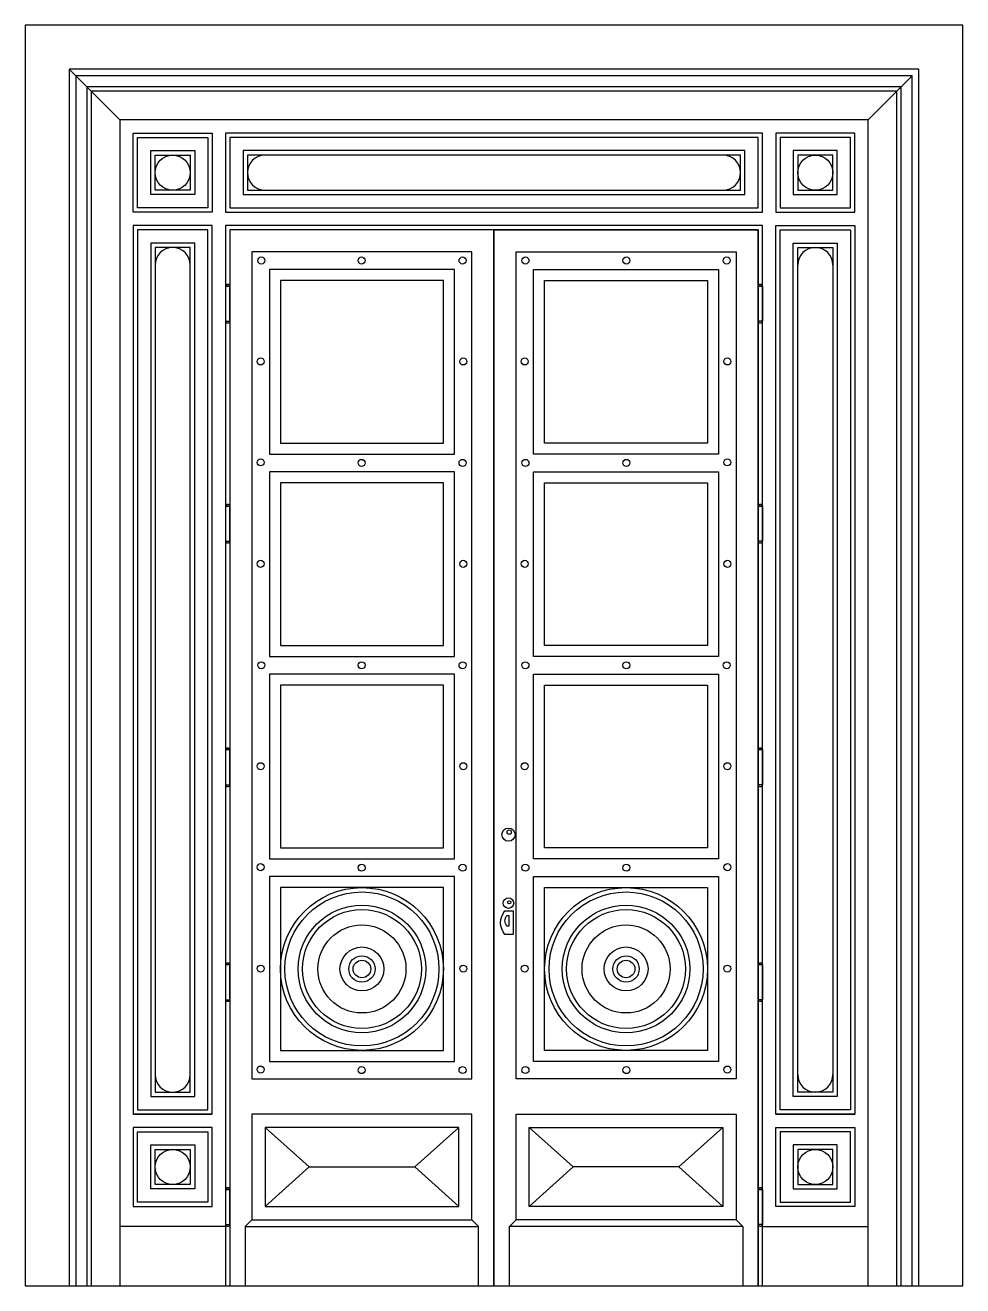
# Model space of a CAD drawing. Header units: metres. Extents: x 29614 to 31746, y 3309 to 6177.
import ezdxf

# ---------------------------------------------------------------- set-up
doc = ezdxf.new("R2010")
doc.units = ezdxf.units.M
for name, color, linetype in [('1', 3, 'Continuous'), ('2', 2, 'Continuous'), ('3', 3, 'Continuous'), ('7', 7, 'Continuous')]:
    doc.layers.add(name, color=color, linetype=linetype)

# ---------------------------------------------------------------- blocks, each defined once
blk = doc.blocks.new('FH01F016')
at = {"layer": '1'}
for p, q in [((1384.5, 3120), (2164.5, 3120)), ((591.5, 2953.85), (604.5, 2953.85)), ((2177.5, 2953.85), (2164.5, 2953.85)), ((591.5, 2849.85), (604.5, 2849.85)), ((2177.5, 2849.85), (2164.5, 2849.85)), ((591.5, 2303.74), (604.5, 2303.74)), ((2177.5, 2303.74), (2164.5, 2303.74)), ((591.5, 2199.74), (604.5, 2199.74)), ((2177.5, 2199.74), (2164.5, 2199.74)), ((591.5, 1584.08), (604.5, 1584.08)), ((2177.5, 1584.08), (2164.5, 1584.08)), ((591.5, 1480.08), (604.5, 1480.08)), ((2177.5, 1480.08), (2164.5, 1480.08)), ((591.5, 949.23), (604.5, 949.23)), ((2177.5, 949.23), (2164.5, 949.23)), ((591.5, 845.23), (604.5, 845.23)), ((2177.5, 845.23), (2164.5, 845.23)), ((838.5, 351), (1150.5, 351)), ((1930.5, 351), (1618.5, 351)), ((591.5, 284.76), (604.5, 284.76)), ((2177.5, 284.76), (2164.5, 284.76)), ((591.5, 180.76), (604.5, 180.76)), ((650, 175.5), (1339, 175.5)), ((2119, 175.5), (1430, 175.5)), ((2177.5, 180.76), (2164.5, 180.76))]:
    blk.add_line(p, q, dxfattribs=at)
for points in [[(2619.5, 0), (2619.5, 3575), (149.5, 3575), (149.5, 0)], [(2574, 0), (2574, 3529.5), (195, 3529.5), (195, 0)], [(2164.5, 3120), (2164.5, 0), (2164.5, 3120), (1384.5, 3120), (604.5, 3120), (604.5, 0)], [(708.5, 234), (838.5, 351), (708.5, 468)], [(1280.5, 234), (1150.5, 351), (1280.5, 468)], [(1488.5, 234), (1618.5, 351), (1488.5, 468)], [(2060.5, 234), (1930.5, 351), (2060.5, 468)]]:
    blk.add_lwpolyline(points, dxfattribs=at)
for points in [[(539.5, 3185), (331.5, 3185), (331.5, 3393), (539.5, 3393)], [(604.5, 3185), (2164.5, 3185), (2164.5, 3393), (604.5, 3393)], [(2229.5, 3185), (2437.5, 3185), (2437.5, 3393), (2229.5, 3393)], [(500.5, 3224), (370.5, 3224), (370.5, 3354), (500.5, 3354)], [(643.5, 3224), (2125.5, 3224), (2125.5, 3354), (643.5, 3354)], [(2268.5, 3224), (2398.5, 3224), (2398.5, 3354), (2268.5, 3354)], [(487.5, 3237), (383.5, 3237), (383.5, 3341), (487.5, 3341)], [(2281.5, 3237), (2385.5, 3237), (2385.5, 3341), (2281.5, 3341)], [(331.5, 520), (539.5, 520), (539.5, 3120), (331.5, 3120)], [(2437.5, 520), (2229.5, 520), (2229.5, 3120), (2437.5, 3120)], [(370.5, 559), (500.5, 559), (500.5, 3081), (370.5, 3081)], [(383.5, 572), (487.5, 572), (487.5, 3068), (383.5, 3068)], [(2398.5, 559), (2268.5, 559), (2268.5, 3081), (2398.5, 3081)], [(2385.5, 572), (2281.5, 572), (2281.5, 3068), (2385.5, 3068)], [(539.5, 247), (331.5, 247), (331.5, 455), (539.5, 455)], [(2229.5, 247), (2437.5, 247), (2437.5, 455), (2229.5, 455)], [(500.5, 286), (370.5, 286), (370.5, 416), (500.5, 416)], [(2268.5, 286), (2398.5, 286), (2398.5, 416), (2268.5, 416)], [(487.5, 299), (383.5, 299), (383.5, 403), (487.5, 403)], [(2281.5, 299), (2385.5, 299), (2385.5, 403), (2281.5, 403)]]:
    blk.add_lwpolyline(points, close=True, dxfattribs=at)
blk.add_lwpolyline([(1423.28, 1094.35), (1428.43, 1094.35), (1428.43, 1062.46), (1423.28, 1062.46, -0.4)], format="xyb", close=True, dxfattribs=at)
for centre, radius in [((435.5, 3289), 52), ((2333.5, 3289), 52), ((697.36, 3029.34), 10.4), ((993.42, 3029.29), 10.4), ((1291.64, 3029.34), 10.4), ((1477.36, 3029.34), 10.4), ((1775.58, 3029.29), 10.4), ((2071.64, 3029.34), 10.4), ((695.21, 2731.08), 10.4), ((1293.79, 2731.08), 10.4), ((1475.21, 2731.08), 10.4), ((2073.79, 2731.08), 10.4), ((695.16, 2432.86), 10.4), ((993.42, 2431.29), 10.4), ((1291.64, 2431.34), 10.4), ((1477.36, 2431.34), 10.4), ((1775.58, 2431.29), 10.4), ((2073.84, 2432.86), 10.4), ((695.21, 2133.08), 10.4), ((1293.79, 2133.08), 10.4), ((1475.21, 2133.08), 10.4), ((2073.79, 2133.08), 10.4), ((697.36, 1833.34), 10.4), ((993.42, 1833.29), 10.4), ((1291.64, 1833.34), 10.4), ((1477.36, 1833.34), 10.4), ((1775.58, 1833.29), 10.4), ((2071.64, 1833.34), 10.4), ((695.21, 1535.08), 10.4), ((1293.79, 1535.08), 10.4), ((1475.21, 1535.08), 10.4), ((2073.79, 1535.08), 10.4), ((1429.66, 1340.38), 6.5), ((695.16, 1236.86), 10.4), ((993.42, 1235.29), 10.4), ((1291.64, 1235.34), 10.4), ((1477.36, 1235.34), 10.4), ((1775.58, 1235.29), 10.4), ((2073.84, 1236.86), 10.4), ((994.5, 936), 240.5), ((1774.5, 936), 240.5), ((1429.66, 1133.17), 4.55), ((994.5, 936), 175.5), ((1774.5, 936), 175.5), ((994.5, 936), 130), ((1774.5, 936), 130), ((994.5, 936), 39), ((1774.5, 936), 39), ((695.21, 937.08), 10.4), ((1293.79, 937.08), 10.4), ((1475.21, 937.08), 10.4), ((2073.79, 937.08), 10.4), ((695.16, 638.86), 10.4), ((993.42, 637.29), 10.4), ((1291.64, 637.34), 10.4), ((1477.36, 637.34), 10.4), ((1775.58, 637.29), 10.4), ((2073.84, 638.86), 10.4), ((435.5, 351), 52), ((2333.5, 351), 52)]:
    blk.add_circle(centre, radius, dxfattribs=at)
for centre, start, end in [((435.5, 3016), 0, 180), ((2333.5, 3016), 360, 180), ((435.5, 624), 180, 360), ((2333.5, 624), 180, 0)]:
    blk.add_arc(centre, 52, start, end, dxfattribs=at)
at = {"layer": '2'}
blk.add_line((0, 0), (2769, 0), dxfattribs=at)
at = {"layer": '3'}
for p, q in [((130, 3594.5), (279.5, 3445)), ((2489.5, 3445), (2619.5, 3575))]:
    blk.add_line(p, q, dxfattribs=at)
at = {"layer": '7'}
for p, q in [((1384.5, 3120), (1384.5, 0)), ((1384.5, 0), (1384.5, 3120)), ((1384.5, 0), (1384.5, 3120)), ((1384.5, 3120), (1384.5, 0)), ((1384.5, 0), (1384.5, 3120)), ((552.5, 507), (318.5, 507)), ((669.5, 507), (669.5, 195)), ((1319.5, 195), (1319.5, 507)), ((1449.5, 195), (1449.5, 507)), ((2099.5, 507), (2099.5, 195)), ((2216.5, 507), (2450.5, 507)), ((1280.5, 468), (708.5, 468)), ((708.5, 468), (708.5, 234)), ((1280.5, 234), (1280.5, 468)), ((1488.5, 468), (2060.5, 468)), ((1488.5, 234), (1488.5, 468)), ((2060.5, 468), (2060.5, 234)), ((708.5, 234), (1280.5, 234)), ((2060.5, 234), (1488.5, 234)), ((669.5, 195), (650, 175.5)), ((669.5, 195), (1319.5, 195)), ((2099.5, 195), (1449.5, 195)), ((2099.5, 195), (2119, 175.5)), ((591.5, 175.5), (279.5, 175.5)), ((650, 175.5), (650, 0)), ((2119, 175.5), (2119, 0)), ((2177.5, 175.5), (2489.5, 175.5))]:
    blk.add_line(p, q, dxfattribs=at)
for points in [[(2769, 0), (2769, 3724.5), (0, 3724.5), (0, 0)], [(2639, 0), (2639, 3594.5), (130, 3594.5), (130, 0)], [(2587, 0), (2587, 3542.5), (182, 3542.5), (182, 0)], [(2489.5, 0), (2489.5, 3445), (279.5, 3445), (279.5, 0)], [(2177.5, 0), (2177.5, 3133), (591.5, 3133), (591.5, 0)], [(1339, 0), (1339, 175.5), (1319.5, 195)], [(1430, 0), (1430, 175.5), (1449.5, 195)]]:
    blk.add_lwpolyline(points, dxfattribs=at)
for points in [[(552.5, 3172), (318.5, 3172), (318.5, 3406), (552.5, 3406)], [(591.5, 3172), (2177.5, 3172), (2177.5, 3406), (591.5, 3406)], [(2216.5, 3172), (2450.5, 3172), (2450.5, 3406), (2216.5, 3406)], [(656.5, 3237), (2112.5, 3237), (2112.5, 3341), (656.5, 3341)], [(318.5, 507), (552.5, 507), (552.5, 3133), (318.5, 3133)], [(2450.5, 507), (2216.5, 507), (2216.5, 3133), (2450.5, 3133)], [(669.5, 611), (1319.5, 611), (1319.5, 3055), (669.5, 3055)], [(2099.5, 611), (1449.5, 611), (1449.5, 3055), (2099.5, 3055)], [(721.5, 2457), (1267.5, 2457), (1267.5, 3003), (721.5, 3003)], [(2047.5, 2457), (1501.5, 2457), (1501.5, 3003), (2047.5, 3003)], [(591.5, 2849.85), (604.5, 2849.85), (604.5, 2953.85), (591.5, 2953.85)], [(754, 2489.5), (1235, 2489.5), (1235, 2970.5), (754, 2970.5)], [(2015, 2489.5), (1534, 2489.5), (1534, 2970.5), (2015, 2970.5)], [(2177.5, 2849.85), (2164.5, 2849.85), (2164.5, 2953.85), (2177.5, 2953.85)], [(721.5, 1859), (1267.5, 1859), (1267.5, 2405), (721.5, 2405)], [(2047.5, 1859), (1501.5, 1859), (1501.5, 2405), (2047.5, 2405)], [(754, 1891.5), (1235, 1891.5), (1235, 2372.5), (754, 2372.5)], [(2015, 1891.5), (1534, 1891.5), (1534, 2372.5), (2015, 2372.5)], [(591.5, 2199.74), (604.5, 2199.74), (604.5, 2303.74), (591.5, 2303.74)], [(2177.5, 2199.74), (2164.5, 2199.74), (2164.5, 2303.74), (2177.5, 2303.74)], [(721.5, 1261), (1267.5, 1261), (1267.5, 1807), (721.5, 1807)], [(2047.5, 1261), (1501.5, 1261), (1501.5, 1807), (2047.5, 1807)], [(754, 1293.5), (1235, 1293.5), (1235, 1774.5), (754, 1774.5)], [(2015, 1293.5), (1534, 1293.5), (1534, 1774.5), (2015, 1774.5)], [(591.5, 1480.08), (604.5, 1480.08), (604.5, 1584.08), (591.5, 1584.08)], [(2177.5, 1480.08), (2164.5, 1480.08), (2164.5, 1584.08), (2177.5, 1584.08)], [(721.5, 663), (1267.5, 663), (1267.5, 1209), (721.5, 1209)], [(2047.5, 663), (1501.5, 663), (1501.5, 1209), (2047.5, 1209)], [(754, 695.5), (1235, 695.5), (1235, 1176.5), (754, 1176.5)], [(2015, 695.5), (1534, 695.5), (1534, 1176.5), (2015, 1176.5)], [(591.5, 845.23), (604.5, 845.23), (604.5, 949.23), (591.5, 949.23)], [(2177.5, 845.23), (2164.5, 845.23), (2164.5, 949.23), (2177.5, 949.23)], [(669.5, 195), (1319.5, 195), (1319.5, 507), (669.5, 507)], [(2099.5, 195), (1449.5, 195), (1449.5, 507), (2099.5, 507)], [(318.5, 234), (552.5, 234), (552.5, 468), (318.5, 468)], [(2450.5, 234), (2216.5, 234), (2216.5, 468), (2450.5, 468)], [(591.5, 180.76), (604.5, 180.76), (604.5, 284.76), (591.5, 284.76)], [(2177.5, 180.76), (2164.5, 180.76), (2164.5, 284.76), (2177.5, 284.76)]]:
    blk.add_lwpolyline(points, close=True, dxfattribs=at)
blk.add_lwpolyline([(1416.83, 1107.35), (1441.43, 1107.35), (1441.43, 1038.31), (1416.83, 1038.31, -0.37)], format="xyb", close=True, dxfattribs=at)
for centre, radius in [((1427.16, 1332.89), 19.5), ((994.5, 936), 227.5), ((1774.5, 936), 227.5), ((994.5, 936), 188.5), ((1427.16, 1130.68), 15.6), ((1774.5, 936), 188.5), ((994.5, 936), 65), ((1774.5, 936), 65), ((994.5, 936), 26), ((1774.5, 936), 26)]:
    blk.add_circle(centre, radius, dxfattribs=at)
for centre, radius, start, end in [((708.5, 3289), 52, 90, 270), ((2060.5, 3289), 52, 270, 90), ((598, 2951.78), 6.82, 17.65, 162.35), ((2171, 2951.78), 6.82, 17.65, 162.35), ((598, 2851.92), 6.82, 197.65, 342.35), ((2171, 2851.92), 6.82, 197.65, 342.35), ((598, 2301.67), 6.82, 17.65, 162.35), ((2171, 2301.67), 6.82, 17.65, 162.35), ((598, 2201.81), 6.82, 197.65, 342.35), ((2171, 2201.81), 6.82, 197.65, 342.35), ((598, 1582.01), 6.82, 17.65, 162.35), ((2171, 1582.01), 6.82, 17.65, 162.35), ((598, 1482.15), 6.82, 197.65, 342.35), ((2171, 1482.15), 6.82, 197.65, 342.35), ((598, 947.16), 6.82, 17.65, 162.35), ((2171, 947.16), 6.82, 17.65, 162.35), ((598, 847.29), 6.82, 197.65, 342.35), ((2171, 847.29), 6.82, 197.65, 342.35), ((598, 282.69), 6.82, 17.65, 162.35), ((2171, 282.69), 6.82, 17.65, 162.35), ((598, 182.83), 6.82, 197.65, 342.35), ((2171, 182.83), 6.82, 197.65, 342.35)]:
    blk.add_arc(centre, radius, start, end, dxfattribs=at)

msp = doc.modelspace()

# ---------------------------------------------------------------- block references
at = {"layer": '7', "xscale": 0.77, "yscale": 0.77, "zscale": 0.77}
msp.add_blockref('FH01F016', (29613.97, 3309.17), dxfattribs=at)

doc.saveas('drawing.dxf')
